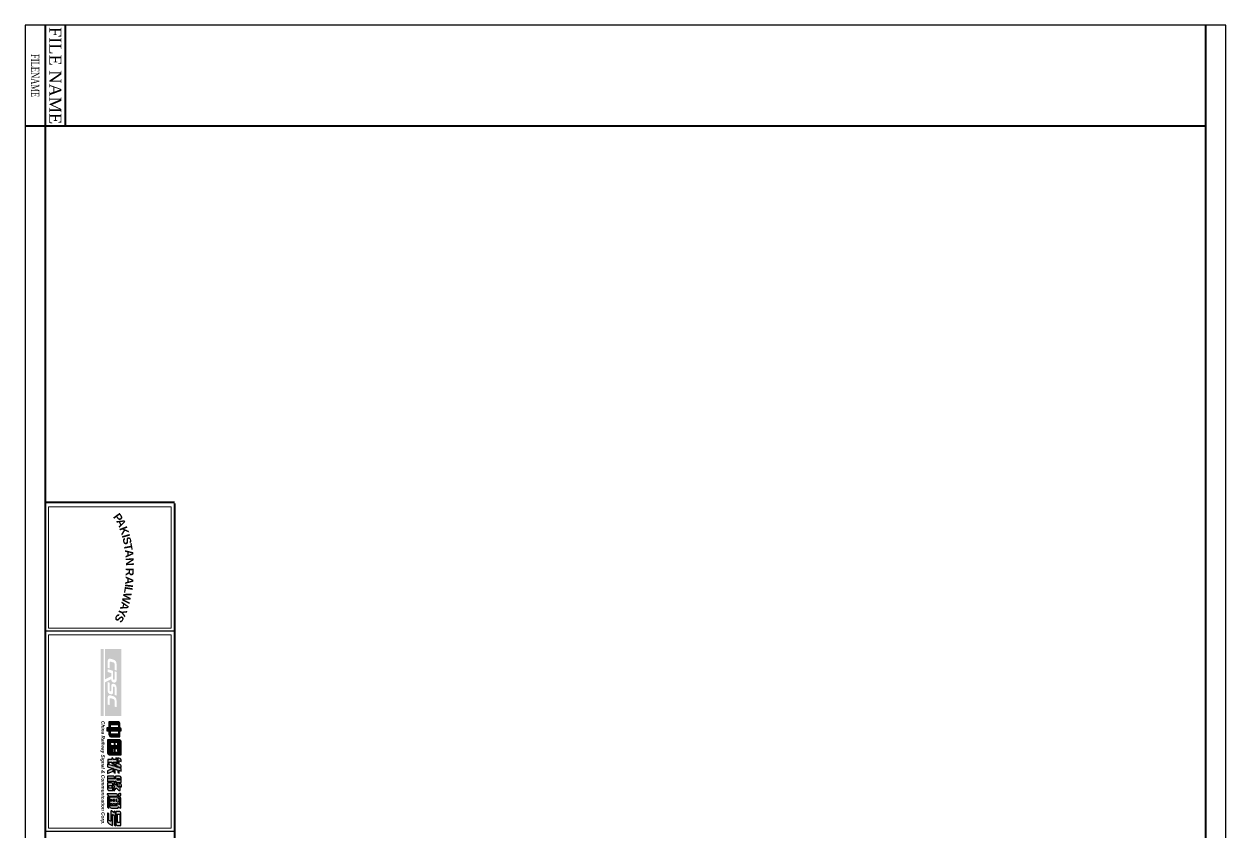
# Model space of a CAD drawing. Header units: millimetres. Extents: x -165 to 132, y -395 to 25.
# Drawn here: x -164.8 to 132.5, y -174.8 to 25.2 of the extents above; entities that cross this region are included whole.
import ezdxf
from ezdxf.enums import TextEntityAlignment as Align

# ---------------------------------------------------------------- set-up
doc = ezdxf.new("R2010")
doc.units = ezdxf.units.MM
doc.styles.add('CHINESE', font='TIMES.TTF', dxfattribs={"width": 0.9})
doc.styles.add('crsc', font='GOTHICBI.TTF')
doc.styles.add('PR2', font='ARIALBD.TTF')

msp = doc.modelspace()

# ---------------------------------------------------------------- hatches: boundary and pattern name
msp.add_hatch(color=133).paths.add_polyline_path([(-145.07, -145.9), (-145.07, -129.3), (-145.79, -129.3), (-145.79, -145.9)])
h = msp.add_hatch(color=154)
h.paths.add_polyline_path([(-140.7, -145.9), (-140.7, -129.3), (-144.76, -129.3), (-144.76, -136.83), (-143.19, -136.06), (-143.19, -135.26), (-144.04, -135), (-144.04, -134.3), (-142.75, -134.69), (-142.75, -136.74, 0.904289), (-142.34, -136.7), (-142.34, -134.82), (-141.88, -134.96), (-141.88, -137.11, -0.414506), (-142.52, -137.62), (-142.78, -137.54, -0.299631), (-143.19, -136.8), (-144.76, -137.57), (-144.76, -145.9)])
h.paths.add_polyline_path([(-141.88, -140.81), (-142.34, -140.67), (-142.34, -138.77, 0.904289), (-142.75, -138.73), (-142.75, -140.1, -0.417043), (-143.18, -140.53), (-143.61, -140.4, -0.295181), (-144.04, -139.78), (-144.04, -137.5), (-143.6, -137.63), (-143.6, -139.59, 0.904289), (-143.19, -139.56), (-143.19, -138.4, -0.417755), (-142.67, -137.89), (-142.3, -138, -0.249354), (-141.88, -138.77)], flags=16)
h.paths.add_polyline_path([(-141.88, -142.01), (-141.88, -143.69), (-142.34, -143.55), (-142.34, -142.08, 0.296874), (-142.59, -141.71), (-143.32, -141.48, 0.496), (-143.6, -141.69), (-143.6, -143.18), (-144.04, -143.04), (-144.04, -141.24, -0.518187), (-143.37, -140.77), (-142.63, -140.99, -0.332708)], flags=16)
h.paths.add_polyline_path([(-141.88, -134.63), (-142.34, -134.49), (-142.34, -133.02, 0.296874), (-142.59, -132.65), (-143.32, -132.42, 0.496), (-143.6, -132.63), (-143.6, -134.12), (-144.04, -133.99), (-144.04, -132.18, -0.518187), (-143.37, -131.71), (-142.63, -131.94, -0.332708), (-141.88, -132.95)], flags=16)
h = msp.add_hatch(color=256)
h.paths.add_polyline_path([(-141.03, -151), (-141.03, -149.53), (-140.72, -149.53), (-140.72, -149.05, 0.401494), (-140.95, -148.83), (-141.03, -148.83), (-141.03, -147.71, 0.319137), (-141.38, -147.35), (-143.76, -147.35), (-143.76, -148.83), (-144.24, -148.83), (-144.24, -149.53), (-143.76, -149.53), (-143.76, -150.45, 0.345863), (-143.32, -151)])
h.paths.add_polyline_path([(-143.33, -150.36), (-143.33, -149.53), (-141.39, -149.53), (-141.39, -150.36)], flags=16)
h.paths.add_polyline_path([(-143.33, -148.83), (-143.33, -148), (-141.39, -148), (-141.39, -148.83)], flags=16)
h = msp.add_hatch(color=256)
h.paths.add_polyline_path([(-144.15, -154.91, 0.345863), (-143.71, -155.46), (-140.77, -155.46), (-140.77, -152.13, 0.319137), (-141.11, -151.77), (-144.15, -151.77)])
h.paths.add_polyline_path([(-143.78, -152.45), (-143.78, -154.82), (-141.14, -154.82), (-141.14, -152.45)], flags=16)
h.paths.add_polyline_path([(-141.66, -154.49), (-141.66, -153.89), (-142.18, -153.89), (-142.18, -154.74), (-142.49, -154.49), (-142.49, -153.89), (-143.26, -153.89), (-143.26, -154.09, 0.414214), (-143.24, -154.12), (-143.08, -154.12, -0.470368), (-142.75, -154.47), (-142.75, -154.69), (-143.57, -154.69), (-143.57, -152.54, -0.47373), (-143.26, -152.93), (-143.26, -153.23), (-142.49, -153.23), (-142.49, -152.55), (-142.45, -152.55, -0.436257), (-142.18, -152.83), (-142.18, -153.23), (-141.66, -153.23), (-141.66, -152.55), (-141.62, -152.55, -0.436257), (-141.36, -152.83), (-141.36, -154.74)], flags=0)
h = msp.add_hatch(color=256)
h.paths.add_polyline_path([(-144.14, -159.44, 0.307435), (-144.15, -159.46), (-144.15, -160.06, 0.529713), (-144.12, -160.08), (-142.69, -159.52, 0.307435), (-142.68, -159.49), (-142.68, -158.89), (-142.54, -158.93), (-142.54, -159.8, 0.276716), (-142.53, -159.82), (-142.23, -159.98, 0.566519), (-142.19, -159.96), (-142.19, -159.04), (-141.55, -159.23), (-141.55, -159.82, 0.276716), (-141.54, -159.84), (-141.24, -160, 0.566519), (-141.2, -159.98), (-141.2, -159.33), (-140.73, -159.48, 0.502458), (-140.7, -159.45), (-140.7, -158.86, 0.331152), (-140.72, -158.84), (-141.2, -158.7), (-141.2, -158.42), (-140.73, -158.59, 0.517755), (-140.7, -158.57), (-140.7, -158.22, 0.259811), (-141, -157.85), (-141.75, -157.58), (-141.75, -156.5, 0.307592), (-142.01, -156.25), (-142.04, -156.25, 0.414214), (-142.07, -156.28), (-142.07, -156.65), (-142.68, -156.65), (-142.68, -156.5, 0.307592), (-142.94, -156.25), (-142.97, -156.25, 0.414214), (-143, -156.28), (-143, -156.65), (-144.02, -156.65, 0.414214), (-144.04, -156.67), (-144.04, -157.52, 0.226492), (-144.03, -157.53), (-143.77, -157.74, 0.630667), (-143.73, -157.73), (-143.73, -157.25), (-143, -157.25), (-143, -157.58, 0.226492), (-142.99, -157.6), (-142.73, -157.81, 0.630667), (-142.69, -157.79), (-142.69, -157.25), (-142.07, -157.25), (-142.07, -158.1, 0.317736), (-142.05, -158.12), (-141.55, -158.3), (-141.55, -158.59), (-142.19, -158.4), (-142.19, -157.95, 0.307592), (-142.45, -157.71), (-142.49, -157.71, 0.414214), (-142.51, -157.73), (-142.51, -158.3), (-144.12, -157.82, 0.502458), (-144.15, -157.84), (-144.15, -158.43, 0.331152), (-144.14, -158.45), (-142.73, -158.88)])
h.paths.add_polyline_path([(-141.55, -157.44, 0.317736), (-141.54, -157.46), (-141.23, -157.57, 0.517755), (-141.2, -157.55), (-141.2, -157, -0.517755), (-141.17, -156.98), (-140.75, -157.13, 0.517755), (-140.72, -157.11), (-140.72, -156.76, 0.259811), (-141.01, -156.39), (-141.52, -156.21, 0.517755), (-141.55, -156.23)])
h = msp.add_hatch(color=256)
h.paths.add_polyline_path([(-141.38, -164.23, 0.144347), (-141.14, -164.32), (-141.02, -164.32, 0.414214), (-140.99, -164.29), (-140.99, -163.24), (-140.71, -163.39, 0.565074), (-140.67, -163.37), (-140.67, -162.97, 0.23619), (-140.84, -162.66), (-141.23, -162.46, 0.526075), (-141.32, -162.52), (-141.32, -163.49, -0.654122), (-141.36, -163.5), (-141.6, -163.28), (-141.6, -162.7, 0.307592), (-141.86, -162.46), (-141.9, -162.46, 0.414214), (-141.92, -162.48), (-141.92, -162.93, -0.654122), (-141.96, -162.95), (-142.23, -162.7), (-142.23, -161.97), (-142.04, -161.97, 0.266959), (-141.76, -162.33), (-140.76, -162.33), (-140.76, -161.05, 0.369527), (-141.11, -160.72), (-142.11, -160.72), (-142.11, -161.38), (-143.79, -161.38), (-143.79, -161.25), (-142.39, -161.25, 0.414214), (-142.37, -161.23), (-142.37, -161.05, 0.400691), (-142.71, -160.72), (-144.11, -160.72, 0.414214), (-144.14, -160.75), (-144.14, -162.15, 0.276716), (-144.12, -162.17), (-143.82, -162.33, 0.566519), (-143.79, -162.31), (-143.79, -161.97), (-142.56, -161.97), (-142.56, -163.14, 0.209101), (-142.55, -163.15), (-142.31, -163.37), (-142.55, -163.66, 0.176412), (-142.56, -163.68), (-142.56, -164.42, 0.700085), (-142.52, -164.44), (-141.92, -163.73)])
h.paths.add_polyline_path([(-141.75, -161.72), (-141.75, -161.31), (-141.11, -161.31), (-141.11, -161.72)], flags=16)
h.paths.add_polyline_path([(-142.76, -162.74, 0.369527), (-143.11, -162.41), (-144.14, -162.41), (-144.14, -163.87, 0.309662), (-143.83, -164.32), (-142.76, -164.32)])
h.paths.add_polyline_path([(-143.07, -163.71), (-143.07, -163.05), (-143.77, -163.05), (-143.77, -163.71)], flags=17)
h = msp.add_hatch(color=256)
h.paths.add_polyline_path([(-140.8, -165.56, 0.320494), (-140.78, -165.53), (-140.78, -165.27, 0.465867), (-141.13, -165.02), (-141.39, -165.11, 0.320494), (-141.42, -165.14), (-141.42, -165.73, 0.514585), (-141.37, -165.76)])
h.paths.add_polyline_path([(-141.66, -165.72, 0.414214), (-141.62, -165.69), (-141.62, -165.34, 0.373384), (-141.88, -165.11), (-144.15, -165.11, 0.576317), (-144.18, -165.17), (-143.88, -165.69), (-144.02, -165.84, 0.196114), (-144.15, -166.14), (-144.15, -168.25, 0.205747), (-144.02, -168.53), (-143.81, -168.71, 0.636583), (-143.75, -168.68), (-143.75, -165.72)])
h.paths.add_polyline_path([(-143.03, -166.9), (-143.56, -166.9, 0.414214), (-143.59, -166.94), (-143.59, -167.48, 0.414214), (-143.56, -167.51), (-143.03, -167.51), (-143.03, -167.77, 0.276716), (-143.02, -167.79), (-142.72, -167.96, 0.566519), (-142.69, -167.94), (-142.69, -167.51), (-142.38, -167.51), (-142.38, -167.77, 0.276716), (-142.36, -167.79), (-142.06, -167.96, 0.566519), (-142.03, -167.94), (-142.03, -167.51), (-141.78, -167.51), (-141.78, -168.06), (-143.29, -168.06), (-143.29, -167.8, 0.246259), (-143.31, -167.77), (-143.54, -167.61, 0.604802), (-143.59, -167.64), (-143.59, -168.14, 0.35506), (-143.12, -168.67), (-141.49, -168.67, 0.414214), (-141.45, -168.64), (-141.45, -168.35, -0.638328), (-141.42, -168.34), (-141.25, -168.47, 0.178701), (-140.81, -168.64, 0.406855), (-140.78, -168.6), (-140.78, -166.23, 0.307592), (-141.03, -165.98), (-141.08, -165.98, 0.414214), (-141.1, -166.01), (-141.1, -167.79, -0.638328), (-141.16, -167.82), (-141.45, -167.57), (-141.45, -167.04), (-141.25, -166.88, 0.234409), (-141.23, -166.85), (-141.23, -166.24, 0.620208), (-141.29, -166.21), (-141.4, -166.3, -0.620208), (-141.45, -166.27), (-141.45, -166.23, 0.315285), (-141.67, -165.95), (-143.56, -165.95, 0.414214), (-143.59, -165.98), (-143.59, -166.53, 0.414214), (-143.56, -166.56), (-143.03, -166.56)])
h.paths.add_polyline_path([(-142.38, -166.59, 0.414214), (-142.41, -166.56), (-142.65, -166.56, 0.414214), (-142.69, -166.59), (-142.69, -166.87, 0.414214), (-142.65, -166.9), (-142.41, -166.9, 0.414214), (-142.38, -166.87)], flags=17)
h.paths.add_polyline_path([(-141.78, -166.59, 0.414214), (-141.81, -166.56), (-141.99, -166.56, 0.414214), (-142.03, -166.59), (-142.03, -166.87, 0.414214), (-141.99, -166.9), (-141.81, -166.9, 0.414214), (-141.78, -166.87)], flags=17)
h = msp.add_hatch(color=256)
h.paths.add_polyline_path([(-142.02, -172.47, 0.309662), (-141.71, -172.93), (-140.78, -172.93), (-140.78, -169.85, 0.369527), (-141.12, -169.51), (-142.02, -169.51)])
h.paths.add_polyline_path([(-141.64, -172.23), (-141.64, -170.19), (-141.09, -170.19), (-141.09, -172.23)], flags=16)
h.paths.add_polyline_path([(-142.88, -170.23), (-142.5, -170.49), (-142.5, -172.62, 0.144769), (-142.4, -172.89), (-142.23, -173.03, 0.642576), (-142.17, -173.01), (-142.17, -169.63, 0.307592), (-142.43, -169.38), (-142.48, -169.38, 0.414214), (-142.5, -169.41), (-142.5, -169.78), (-143.14, -169.34, 0.603187), (-143.25, -169.4), (-143.25, -171.84, -0.562734), (-143.35, -171.9), (-143.76, -171.69), (-143.76, -170.15, 0.253973), (-143.79, -170.1), (-144.04, -169.93, 0.594931), (-144.15, -169.99), (-144.15, -171.79, 0.234616), (-143.73, -172.51), (-142.93, -172.93, 0.562734), (-142.88, -172.9)])

# ---------------------------------------------------------------- linework, layer by layer
at = {"linetype": 'Continuous'}
msp.add_line((-127.5, -93.05), (-159.5, -93.05), dxfattribs=at)
msp.add_line((-127.5, -93.05), (-159.5, -93.05), dxfattribs=at)
for p, q in [((-127.5, -124.88), (-159.5, -124.88)), ((-127.5, -174.46), (-159.5, -174.46))]:
    msp.add_line(p, q)
at = {"const_width": 0.5}
for points in [[(-164.5, 0), (-159.5, 0), (-159.5, 25)], [(-154.5, 25), (-154.5, 0)], [(127.5, 25), (127.5, 0)]]:
    msp.add_lwpolyline(points, dxfattribs=at)
for points in [[(-164.5, 25), (-164.5, -395), (132.5, -395), (132.5, 25)], [(-141.39, -148), (-141.39, -148.83), (-143.33, -148.83), (-143.33, -148)], [(-141.39, -149.53), (-141.39, -150.36), (-143.33, -150.36), (-143.33, -149.53)], [(-143.78, -152.45), (-143.78, -154.82), (-141.14, -154.82), (-141.14, -152.45)], [(-143.07, -163.05), (-143.07, -163.71), (-143.77, -163.71), (-143.77, -163.05)], [(-141.11, -161.31), (-141.11, -161.72), (-141.75, -161.72), (-141.75, -161.31)], [(-141.09, -170.19), (-141.09, -172.23), (-141.64, -172.23), (-141.64, -170.19)]]:
    msp.add_lwpolyline(points, close=True)
msp.add_lwpolyline([(-159.5, 0), (-159.5, -390), (127.5, -390), (127.5, 0)], close=True, dxfattribs=at)
at = {"lineweight": 0, "const_width": 0.5, "flags": 128}
for points in [[(-127.5, -93.05), (-159.5, -93.05), (-159.5, -215.05), (-127.5, -215.05)], [(-127.5, -215.05), (-127.5, -93.3)]]:
    msp.add_lwpolyline(points, dxfattribs=at)
at = {"lineweight": 0, "flags": 128}
for points in [[(-128.36, -124.13), (-128.36, -94.15), (-158.68, -94.15), (-158.68, -124.13)], [(-158.68, -125.76), (-158.68, -173.65), (-128.36, -173.65), (-128.36, -125.76)]]:
    msp.add_lwpolyline(points, close=True, dxfattribs=at)
for points in [[(-140.95, -148.83), (-141.03, -148.83), (-141.03, -148.83), (-141.03, -147.71), (-141.03, -147.71, 0.319137), (-141.38, -147.35), (-141.38, -147.35), (-143.76, -147.35), (-143.76, -148.83), (-143.76, -148.83), (-144.24, -148.83), (-144.24, -149.53), (-143.76, -149.53), (-143.76, -149.53), (-143.76, -150.45), (-143.76, -150.45, 0.345863), (-143.32, -151), (-143.32, -151), (-141.03, -151), (-141.03, -149.53), (-140.72, -149.53), (-140.72, -149.05, 0.405571), (-140.95, -148.83)], [(-141.32, -162.52), (-141.32, -163.49, -0.654122), (-141.36, -163.5), (-141.59, -163.29, -0.209101), (-141.6, -163.27), (-141.6, -162.7), (-141.6, -162.7, 0.307592), (-141.86, -162.46), (-141.9, -162.46, 0.414214), (-141.92, -162.48), (-141.92, -162.48), (-141.92, -162.93, -0.654122), (-141.96, -162.95), (-142.22, -162.71, -0.209101), (-142.23, -162.69), (-142.23, -161.99, -0.414214), (-142.21, -161.97), (-142.06, -161.97), (-142.06, -161.97, -0.360164), (-142.04, -161.99), (-142.04, -161.99, 0.256071), (-141.76, -162.33), (-141.76, -162.33), (-140.76, -162.33), (-140.76, -161.05), (-140.76, -161.05, 0.369527), (-141.11, -160.72), (-141.11, -160.72), (-142.11, -160.72), (-142.11, -161.36, -0.414214), (-142.13, -161.38), (-143.76, -161.38, -0.414214), (-143.79, -161.36), (-143.79, -161.36), (-143.79, -161.28, -0.414214), (-143.76, -161.25), (-142.39, -161.25, 0.414214), (-142.37, -161.23), (-142.37, -161.07), (-142.37, -161.07, 0.421883), (-142.71, -160.72), (-142.71, -160.72), (-144.11, -160.72, 0.414214), (-144.14, -160.75), (-144.14, -162.15, 0.276716), (-144.12, -162.17), (-143.82, -162.33, 0.566519), (-143.79, -162.31), (-143.79, -161.99, -0.414214), (-143.76, -161.97), (-142.58, -161.97, -0.414214), (-142.56, -161.99), (-142.56, -163.14, 0.209101), (-142.55, -163.15), (-142.33, -163.36, -0.400278), (-142.33, -163.39), (-142.55, -163.66, 0.176412), (-142.56, -163.68), (-142.56, -164.42, 0.700085), (-142.52, -164.44), (-141.94, -163.75, -0.428288), (-141.91, -163.75), (-141.38, -164.23), (-141.38, -164.23, 0.144347), (-141.14, -164.32), (-141.14, -164.32), (-141.02, -164.32, 0.414214), (-140.99, -164.29), (-140.99, -163.28, -0.565074), (-140.96, -163.26), (-140.71, -163.39, 0.565074), (-140.67, -163.37), (-140.67, -162.97), (-140.67, -162.97, 0.23619), (-140.84, -162.66), (-141.23, -162.46), (-141.23, -162.46, 0.539946), (-141.32, -162.52)], [(-144.14, -163.87, 0.310203), (-143.83, -164.32), (-143.83, -164.32), (-142.76, -164.32), (-142.76, -162.74), (-142.76, -162.74, 0.369527), (-143.11, -162.41), (-143.11, -162.41), (-144.14, -162.41), (-144.14, -163.87)], [(-142.02, -172.47, 0.310203), (-141.71, -172.93), (-141.71, -172.93), (-140.78, -172.93), (-140.78, -169.85), (-140.78, -169.85, 0.369527), (-141.12, -169.51), (-141.12, -169.51), (-142.02, -169.51), (-142.02, -172.47)]]:
    msp.add_lwpolyline(points, format="xyb")
for points in [[(-144.15, -154.91), (-144.15, -154.91, 0.345863), (-143.71, -155.46), (-143.71, -155.46), (-140.77, -155.46), (-140.77, -152.13, 0.319137), (-141.11, -151.77), (-141.11, -151.77), (-144.15, -151.77)], [(-141.39, -154.71, 0.630667), (-141.36, -154.69), (-141.36, -152.8), (-141.36, -152.8, 0.392509), (-141.62, -152.55), (-141.64, -152.55, 0.414214), (-141.66, -152.57), (-141.66, -153.23), (-142.18, -153.23), (-142.18, -152.8), (-142.18, -152.8, 0.392509), (-142.44, -152.55), (-142.47, -152.55, 0.414214), (-142.49, -152.57), (-142.49, -153.23), (-143.26, -153.23), (-143.26, -153.23), (-143.26, -152.8), (-143.26, -152.8, 0.307592), (-143.52, -152.55), (-143.57, -152.55), (-143.57, -154.69), (-142.78, -154.69, 0.414214), (-142.75, -154.67), (-142.75, -154.38), (-142.75, -154.38, 0.360204), (-143.05, -154.12), (-143.24, -154.12, -0.414214), (-143.26, -154.09), (-143.26, -153.89), (-142.49, -153.89), (-142.49, -154.48, 0.226492), (-142.48, -154.5), (-142.22, -154.71, 0.630667), (-142.18, -154.69), (-142.18, -153.89), (-141.66, -153.89), (-141.66, -153.89), (-141.66, -154.48, 0.226492), (-141.66, -154.5)], [(-140.7, -159.45), (-140.7, -158.86, 0.331152), (-140.72, -158.84), (-141.19, -158.7, -0.331152), (-141.2, -158.68), (-141.2, -158.42), (-140.73, -158.59, 0.517755), (-140.7, -158.57), (-140.7, -158.22, 0.259811), (-141, -157.85), (-141.73, -157.59, -0.317736), (-141.75, -157.57), (-141.75, -156.5), (-141.75, -156.5, 0.307592), (-142.01, -156.25), (-142.01, -156.25), (-142.04, -156.25, 0.414214), (-142.07, -156.28), (-142.07, -156.65), (-142.68, -156.65), (-142.68, -156.5), (-142.68, -156.5, 0.307592), (-142.94, -156.25), (-142.97, -156.25, 0.414214), (-143, -156.28), (-143, -156.65), (-144.02, -156.65, 0.414214), (-144.04, -156.67), (-144.04, -157.52, 0.226492), (-144.03, -157.53), (-143.77, -157.74), (-143.77, -157.74, 0.630667), (-143.73, -157.73), (-143.73, -157.27, -0.414214), (-143.71, -157.25), (-143.02, -157.25, -0.414214), (-143, -157.27), (-143, -157.58, 0.226492), (-142.99, -157.6), (-142.73, -157.81), (-142.73, -157.81, 0.630667), (-142.69, -157.79), (-142.69, -157.25), (-142.07, -157.25), (-142.07, -158.1, 0.317736), (-142.05, -158.12), (-141.55, -158.3), (-141.55, -158.56, -0.502458), (-141.58, -158.58), (-142.19, -158.4), (-142.19, -157.95), (-142.19, -157.95, 0.307592), (-142.45, -157.71), (-142.49, -157.71, 0.414214), (-142.51, -157.73), (-142.51, -158.27, -0.502458), (-142.54, -158.29), (-144.12, -157.82, 0.502458), (-144.15, -157.84), (-144.15, -158.43, 0.331152), (-144.14, -158.45), (-142.73, -158.88), (-144.14, -159.44, 0.307435), (-144.15, -159.46), (-144.15, -160.06, 0.529713), (-144.12, -160.08), (-142.69, -159.52, 0.307435), (-142.68, -159.49), (-142.68, -158.89), (-142.56, -158.93, -0.331152), (-142.54, -158.95), (-142.54, -159.8, 0.276716), (-142.53, -159.82), (-142.23, -159.98, 0.566519), (-142.19, -159.96), (-142.19, -159.04), (-141.57, -159.23, -0.331152), (-141.55, -159.25), (-141.55, -159.82, 0.276716), (-141.54, -159.84), (-141.24, -160, 0.566519), (-141.2, -159.98), (-141.2, -159.36, -0.502458), (-141.17, -159.34), (-140.73, -159.48, 0.502458)], [(-141.2, -157.55), (-141.2, -157, -0.517755), (-141.17, -156.98), (-140.75, -157.13, 0.517755), (-140.72, -157.11), (-140.72, -156.76, 0.259811), (-141.01, -156.39), (-141.52, -156.21, 0.517755), (-141.55, -156.23), (-141.55, -157.44, 0.317736), (-141.54, -157.46), (-141.23, -157.57, 0.517755)], [(-144.02, -168.53), (-143.81, -168.71, 0.636583), (-143.75, -168.68), (-143.75, -165.72), (-141.66, -165.72, 0.414214), (-141.62, -165.69), (-141.62, -165.34), (-141.62, -165.34, 0.373384), (-141.88, -165.11), (-141.88, -165.11), (-144.15, -165.11, 0.576317), (-144.18, -165.17), (-143.89, -165.67, -0.322186), (-143.9, -165.71), (-144.02, -165.84, 0.196114), (-144.15, -166.14), (-144.15, -166.14), (-144.15, -168.25), (-144.15, -168.25, 0.205747)], [(-143.03, -167.55), (-143.03, -167.77, 0.276716), (-143.02, -167.79), (-142.72, -167.96, 0.566519), (-142.69, -167.94), (-142.69, -167.55, -0.414214), (-142.65, -167.51), (-142.41, -167.51, -0.414214), (-142.38, -167.55), (-142.38, -167.77, 0.276716), (-142.36, -167.79), (-142.06, -167.96, 0.566519), (-142.03, -167.94), (-142.03, -167.55, -0.414214), (-141.99, -167.51), (-141.81, -167.51, -0.414214), (-141.78, -167.55), (-141.78, -168.03, -0.414214), (-141.81, -168.06), (-143.26, -168.06, -0.414214), (-143.29, -168.03), (-143.29, -167.8, 0.246259), (-143.31, -167.77), (-143.54, -167.61, 0.604802), (-143.59, -167.64), (-143.59, -168.14, 0.35506), (-143.12, -168.67), (-141.49, -168.67, 0.414214), (-141.45, -168.64), (-141.45, -168.35, -0.638328), (-141.42, -168.34), (-141.25, -168.47, 0.177249), (-140.81, -168.64), (-140.81, -168.64, 0.414214), (-140.78, -168.6), (-140.78, -166.23, 0.307592), (-141.03, -165.98), (-141.08, -165.98, 0.414214), (-141.1, -166.01), (-141.1, -167.79, -0.638328), (-141.16, -167.82), (-141.45, -167.58, -0.220757), (-141.45, -167.56), (-141.45, -167.05, -0.234409), (-141.44, -167.03), (-141.25, -166.88, 0.234409), (-141.23, -166.85), (-141.23, -166.24, 0.620208), (-141.29, -166.21), (-141.4, -166.3, -0.620208), (-141.45, -166.27), (-141.45, -166.26, 0.341288), (-141.67, -165.95), (-143.56, -165.95, 0.414214), (-143.59, -165.98), (-143.59, -166.53, 0.414214), (-143.56, -166.56), (-143.07, -166.56, -0.414214), (-143.03, -166.59), (-143.03, -166.87, -0.414214), (-143.07, -166.9), (-143.56, -166.9, 0.414214), (-143.59, -166.94), (-143.59, -167.48, 0.414214), (-143.56, -167.51), (-143.07, -167.51, -0.414214)], [(-141.39, -165.11, 0.320494), (-141.42, -165.14), (-141.42, -165.73, 0.514585), (-141.37, -165.76), (-140.8, -165.56, 0.320494), (-140.78, -165.53), (-140.78, -165.27), (-140.78, -165.27, 0.506442), (-141.17, -165.03), (-141.17, -165.03)], [(-142.4, -172.89), (-142.23, -173.03, 0.642576), (-142.17, -173.01), (-142.17, -169.63), (-142.17, -169.63, 0.307592), (-142.43, -169.38), (-142.43, -169.38), (-142.48, -169.38), (-142.48, -169.38, 0.414214), (-142.5, -169.41), (-142.5, -169.41), (-142.5, -169.72, -0.603187), (-142.55, -169.74), (-143.14, -169.34, 0.603187), (-143.25, -169.4), (-143.25, -171.84, -0.562734), (-143.35, -171.9), (-143.72, -171.71, -0.279808), (-143.76, -171.65), (-143.76, -170.15, 0.253973), (-143.79, -170.1), (-144.04, -169.93, 0.594931), (-144.15, -169.99), (-144.15, -171.79), (-144.15, -171.79, 0.234616), (-143.73, -172.51), (-143.73, -172.51), (-142.93, -172.93, 0.562734), (-142.88, -172.9), (-142.88, -170.29, -0.603187), (-142.82, -170.27), (-142.52, -170.48, -0.247515), (-142.5, -170.5), (-142.5, -172.62, 0.144769), (-142.4, -172.89)], [(-142.38, -166.59, 0.414214), (-142.41, -166.56), (-142.65, -166.56, 0.414214), (-142.69, -166.59), (-142.69, -166.87, 0.414214), (-142.65, -166.9), (-142.41, -166.9, 0.414214), (-142.38, -166.87)], [(-141.78, -166.59, 0.414214), (-141.81, -166.56), (-141.99, -166.56, 0.414214), (-142.03, -166.59), (-142.03, -166.87, 0.414214), (-141.99, -166.9), (-141.81, -166.9, 0.414214), (-141.78, -166.87)]]:
    msp.add_lwpolyline(points, format="xyb", close=True)
msp.add_lwpolyline([(-141.66, -154.49), (-141.39, -154.71)])

# ---------------------------------------------------------------- texts
at = {"style": 'CHINESE'}
msp.add_text('FILE NAME', height=3, rotation=270, dxfattribs=at).set_placement((-157, 12.5), align=Align.MIDDLE)
at = {"style": 'PR2'}
for s, rotation, p in [('P', 306.0748, (-142.28, -97.38)), ('A', 295.999, (-141.58, -98.54)), ('K', 290.5622, (-140.88, -100.38)), ('I', 286.7612, (-140.5, -101.62)), ('S', 284.5962, (-140.21, -102.77)), ('T', 280.7952, (-139.96, -104.28)), ('A', 275.2327, (-139.71, -105.79)), ('N', 273.1934, (-139.57, -107.78)), ('R', 269.0238, (-139.59, -110.22)), ('A', 265.9282, (-139.69, -112.28)), ('W', 256.8776, (-140.33, -116.46)), ('L', 260.3049, (-139.92, -114.61)), ('I', 263.6861, (-139.75, -113.57)), ('A', 255.0018, (-140.83, -118.45)), ('S', 238.985, (-142.01, -121.22)), ('Y', 247.3581, (-141.32, -119.94))]:
    msp.add_text(s, height=1.98, rotation=rotation, dxfattribs=at).set_placement(p, align=Align.CENTER)
at = {"style": 'crsc'}
msp.add_text('China Railway Signal & Communication Corp.', height=0.852, rotation=270, dxfattribs=at).set_placement((-145.62, -147.1))
at = {"color": 4, "style": 'CHINESE', "width": 0.7}
msp.add_attdef('FILENAME', text='XXX_INDOOR DRAWING', height=2, rotation=270, dxfattribs=at).set_placement((-162, 12.5), align=Align.MIDDLE)

doc.saveas('drawing.dxf')
